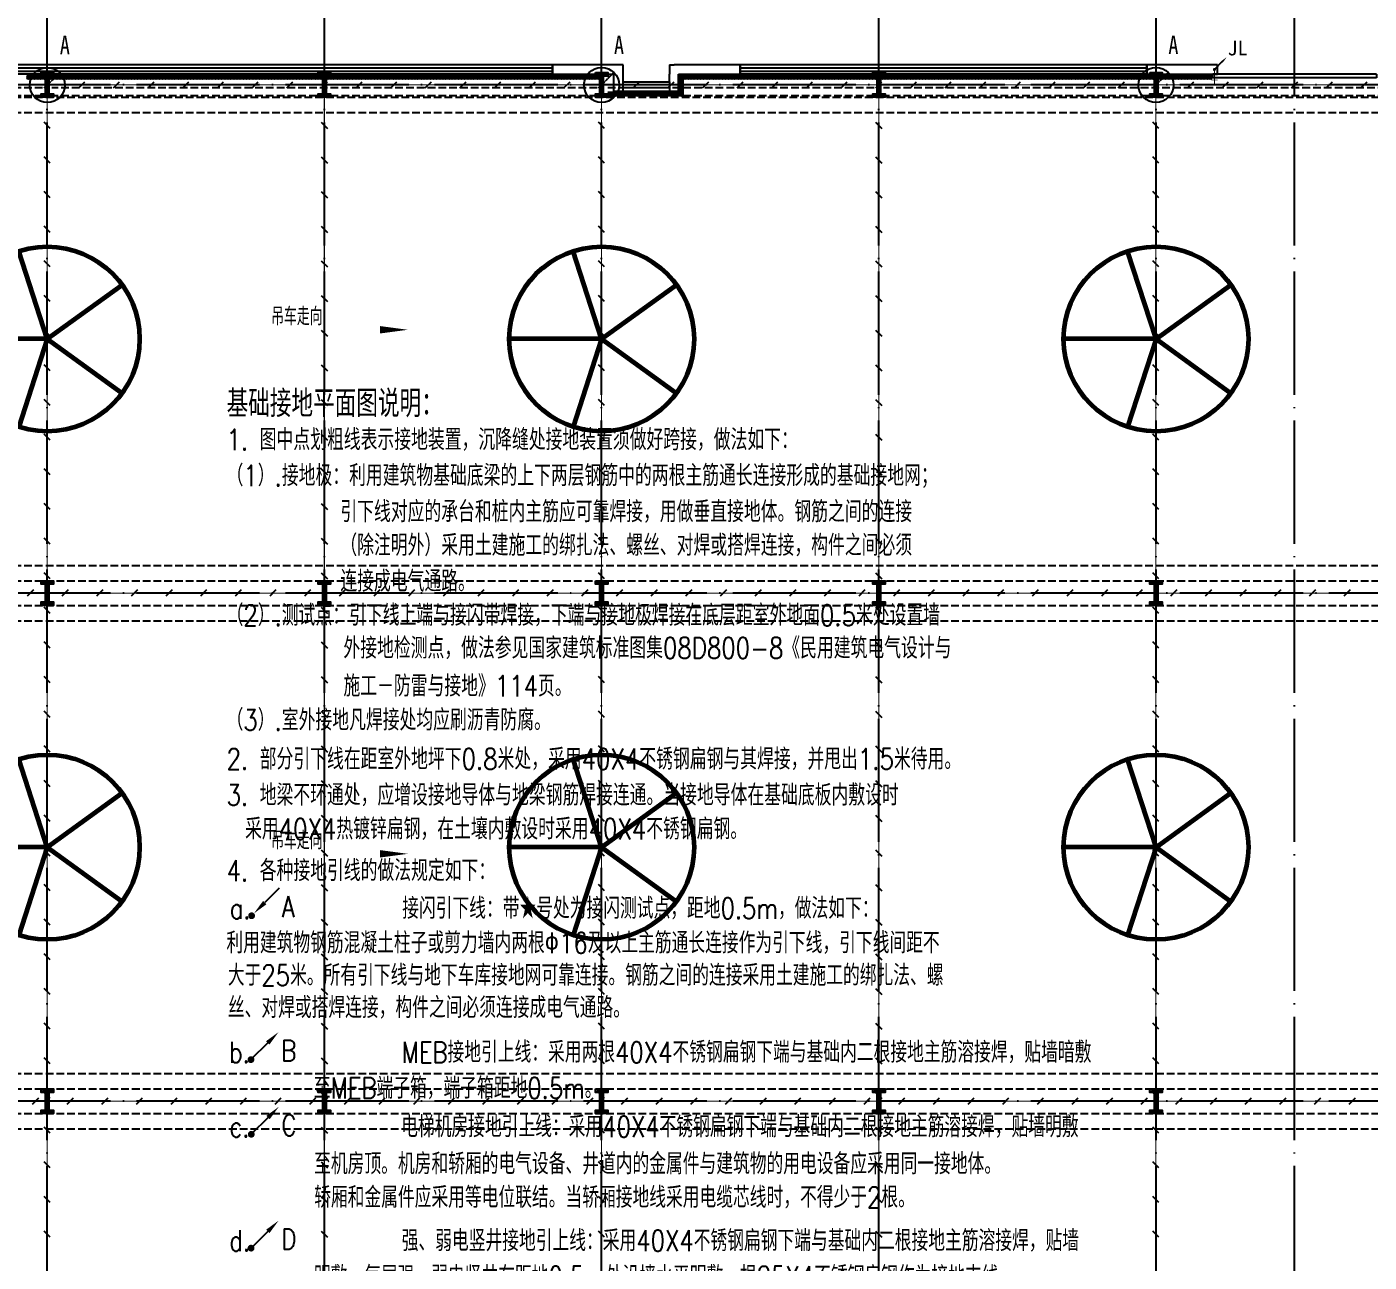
# Model space of a CAD drawing. Extents: x -1396510 to 1250330, y -1892470 to 1623980.
# Drawn here: x -192517 to -148935, y -1028334 to -988225 of the extents above; entities that cross this region are included whole.
import ezdxf

# ---------------------------------------------------------------- set-up
doc = ezdxf.new("R2010")
doc.units = 0
doc.header["$LTSCALE"] = 1000
doc.header["$MEASUREMENT"] = 0
for name, pattern in [('10平面$0$DASH', [0.35, 0.25, -0.1]), ('CENTER2', [1.125, 0.75, -0.125, 0.125, -0.125]), ('DASH', [0.35, 0.25, -0.1]), ('DOTE', [2.42, 2, -0.2, 0.02, -0.2])]:
    doc.linetypes.add(name, pattern=pattern)
for name, color, linetype in [('10平面$0$WINDOW', 4, 'Continuous'), ('A-AXIS-DOTE', 14, 'DOTE'), ('A-HATCH-2', 251, 'Continuous'), ('A-HRAIL', 173, 'Continuous'), ('A-LIN-V', 9, 'Continuous'), ('A-SFCE', 30, 'Continuous'), ('A-WINDOW', 140, 'Continuous'), ('AS-COLN', 6, 'Continuous'), ('AS-WALL', 40, 'Continuous'), ('LWIRE', 4, 'Continuous'), ('SHTLN', 4, 'Continuous'), ('TEL_TEXT', 7, 'Continuous'), ('WIRE-接地', 4, 'Continuous'), ('WIRE-照明', 1, 'Continuous'), ('建-窗', 4, 'Continuous'), ('建-箭头', 3, 'Continuous')]:
    doc.layers.add(name, color=color, linetype=linetype)
doc.layers.add('A-云线2', color=3, linetype='Continuous', plot=False)
doc.styles.add('-宋体', font='', dxfattribs={"width": 0.8})
doc.styles.add('_TEL_DIM', font='SIMPLEX', dxfattribs={"width": 0.8, "height": 3.5, "bigfont": 'HZTXT'})
doc.styles.add('A-STANDARD', font='SIMPLEX', dxfattribs={"bigfont": 'GBCBIG'})
doc.styles.get("Standard").update_dxf_attribs({"font": 'gbenor.shx', "bigfont": 'gbcbig.shx'})
doc.styles.add('宋体', font='')
doc.styles.get('-宋体').set_extended_font_data('SimSun')
doc.styles.get('宋体').set_extended_font_data('SimSun')

# ---------------------------------------------------------------- blocks, each defined once
blk = doc.blocks.new('WINDOW2DLIB$DYNSTYLE$00000005')
at = {"color": 0}
for points in [[(-0.5, 0.5), (-0.5, -0.5)], [(-0.5, 0.5), (0.5, 0.5)], [(0.5, -0.5), (0.5, 0.5)], [(0.5, 0.1667), (-0.5, 0.1667)], [(0.5, -0.1667), (-0.5, -0.1667)], [(-0.5, -0.5), (0.5, -0.5)]]:
    blk.add_lwpolyline(points, dxfattribs=at)
blk = doc.blocks.new('10平面$0$$DorLib2D$00000126')
at = {"color": 0, "linetype": 'Continuous'}
for p, q in [((-0.532, 0.5), (-0.532, 0.9)), ((0.532, 0.9), (0.532, 0.5))]:
    blk.add_line(p, q, dxfattribs=at)
at = {"color": 0, "linetype": '10平面$0$DASH'}
for p, q in [((-0.532, 0.9), (0.532, 0.9)), ((-0.532, 0.5), (0.532, 0.5))]:
    blk.add_line(p, q, dxfattribs=at)
blk = doc.blocks.new('42343243')
at = {"layer": 'AS-WALL'}
for p, q in [((-173154, 1223170), (-175454, 1223170)), ((-175454, 1223170), (-175454, 1222870)), ((-173154, 1222620), (-173154, 1223170)), ((-171654, 1223170), (-171504, 1223170)), ((-171654, 1223170), (-171654, 1222870)), ((-169354, 1223170), (-171504, 1223170)), ((-169354, 1222870), (-169354, 1223170)), ((-153854, 1223170), (-156154, 1223170)), ((-156154, 1223170), (-156154, 1222870)), ((-153854, 1222870), (-153854, 1223170)), ((-175454, 1222870), (-173454, 1222870)), ((-173454, 1222320), (-173454, 1222870)), ((-173154, 1222320), (-173154, 1222620)), ((-171654, 1222870), (-171654, 1222870)), ((-171654, 1222620), (-171654, 1222870)), ((-171654, 1222620), (-171654, 1222320)), ((-171354, 1222320), (-171354, 1222870)), ((-171354, 1222870), (-169354, 1222870)), ((-156154, 1222870), (-153854, 1222870)), ((-173454, 1222320), (-173154, 1222320)), ((-171654, 1222320), (-171354, 1222320))]:
    blk.add_line(p, q, dxfattribs=at)
at = {"layer": '10平面$0$WINDOW', "xscale": 5000, "yscale": 300, "zscale": 300, "rotation": 180}
blk.add_blockref('10平面$0$$DorLib2D$00000126', (-151354, 1223020), dxfattribs=at)
at = {"layer": '建-窗', "zscale": 300}
for p, xscale, yscale, rotation in [((-185904, 1223020), -20900, -300, 359.9999999994913), ((-162754, 1223020), -13200, -300, 359.9999999996728), ((-172404, 1222470), -1500, 300, 179.9999999999555)]:
    blk.add_blockref('WINDOW2DLIB$DYNSTYLE$00000005', p, dxfattribs=dict(at, xscale=xscale, yscale=yscale, rotation=rotation))
blk = doc.blocks.new('nt66')
at = {"layer": 'A-HATCH-2', "color": 8}
blk.add_lwpolyline([(-195840, 766870), (-195440, 766870), (-195440, 766758), (-195586, 766758), (-195586, 766182), (-195440, 766182), (-195440, 766070), (-195840, 766070), (-195840, 766182), (-195694, 766182), (-195694, 766758), (-195840, 766758)], close=True, dxfattribs=at)
at = {"layer": 'AS-COLN'}
blk.add_lwpolyline([(-195790, 766820), (-195490, 766820), (-195490, 766808), (-195636, 766808), (-195636, 766132), (-195490, 766132), (-195490, 766120), (-195790, 766120), (-195790, 766132), (-195644, 766132), (-195644, 766808), (-195790, 766808)], close=True, dxfattribs=at)
blk = doc.blocks.new('33333')
for p in [(3786, -43900), (12786, -43900), (21786, -43900), (30786, -43900), (39786, -43900), (3786, -60400), (12786, -60400), (21786, -60400), (30786, -60400), (39786, -60400), (3786, -76900), (12786, -76900), (21786, -76900), (30786, -76900), (39786, -76900)]:
    blk.add_blockref('nt66', p)
blk = doc.blocks.new('w42343')
at = {"layer": 'A-HATCH-2', "color": 8, "linetype": 'DASH'}
for p, q in [((-263654, 722170), (-128354, 722170)), ((-263654, 721670), (-128354, 721670)), ((-263654, 706970), (-128354, 706970)), ((-263654, 706470), (-128354, 706470)), ((-263654, 705670), (-128354, 705670)), ((-263654, 705170), (-128354, 705170)), ((-263654, 690470), (-128354, 690470)), ((-263654, 689970), (-128354, 689970)), ((-263654, 689170), (-128354, 689170)), ((-263654, 688670), (-128354, 688670))]:
    blk.add_line(p, q, dxfattribs=at)
blk = doc.blocks.new('w4324324')
at = {"layer": 'A-HATCH-2', "color": 0, "lineweight": 60}
for q in [(-1694760, 686605), (-1697614, 684532), (-1691907, 684532), (-1696524, 681178), (-1692997, 681178)]:
    blk.add_line((-1694760, 683605), q, dxfattribs=at)
blk.add_circle((-1694760, 683605), 3000, dxfattribs=at)
blk = doc.blocks.new('ner546')
at = {"layer": 'A-LIN-V', "color": 8}
for p in [(614780, -10744), (631280, -10744), (614780, -28744), (631280, -28744), (614780, -46744), (631280, -46744)]:
    blk.add_blockref('w4324324', p, dxfattribs=at)
blk = doc.blocks.new('3333')
at = {"layer": 'A-SFCE', "const_width": 20}
blk.add_lwpolyline([(-227064, 766320), (-227064, 766510), (-227244, 766510), (-227244, 766320)], dxfattribs=at)
blk = doc.blocks.new('99平面图例外参$0$$LinePat$圆环')
for points in [[(0, 150), (300, 150)], [(0, 0), (300, 0)], [(0, -150), (300, -150)]]:
    blk.add_lwpolyline(points)
at = {"color": 0}
blk.add_circle((150, 0), 150, dxfattribs=at)
blk = doc.blocks.new('世赫2#厂房一层0821')
at = {"layer": 'A-AXIS-DOTE', "color": 8, "ltscale": 2}
for p, q in [((93300, -87498.9), (93300, 6300)), ((102300, -87498.9), (102300, 6300)), ((111300, -87498.9), (111300, 6300)), ((120300, -87498.9), (120300, 6300)), ((129300, -87498.9), (129300, 6300)), ((133800, -87498.9), (133800, 6300)), ((163114.2, 0), (-11095.8, 0)), ((163114.2, -16500), (-11095.8, -16500)), ((163114.2, -33000), (-11095.8, -33000))]:
    blk.add_line(p, q, dxfattribs=at)
at = {"layer": 'A-SFCE', "color": 2, "linetype": 'DASH'}
for p, q in [((93150, -100), (84450, -100)), ((93150, -350), (84450, -350)), ((120150, -100), (111450, -100)), ((120150, -350), (111450, -350))]:
    blk.add_line(p, q, dxfattribs=at)
at = {"layer": 'A-SFCE', "linetype": 'DASH'}
for p, q in [((111150, -100), (93450, -100)), ((111150, -350), (93450, -350)), ((138150, -100), (120450, -100)), ((138150, -350), (120450, -350))]:
    blk.add_line(p, q, dxfattribs=at)
at = {"layer": '建-箭头', "color": 8}
for points in [[(98107.8, -7951.1, 0, 0, 0), (105007.8, -7951.1, 0, 240, 0), (104107.8, -7951.1, 0, 0, 0)], [(98107.8, -24966.1, 0, 0, 0), (105007.8, -24966.1, 0, 240, 0), (104107.8, -24966.1, 0, 0, 0)]]:
    blk.add_lwpolyline(points, format="xyseb", dxfattribs=at)
at = {"layer": 'A-HRAIL', "yscale": 0.3333333333111111, "zscale": 0.3333333333111111}
for p, xscale, rotation in [((92738.4, 244), -0.3384127419249668, 359.9999999997966), ((92839.9, 244), -0.3384127419249668, 359.9999999997966), ((92941.4, 244), -0.3384127419249668, 359.9999999997966), ((93043, 244), -0.3384127419249668, 359.9999999997966), ((93144.5, 244), -0.3384127419249668, 359.9999999997966), ((93246, 244), -0.3384127419249668, 359.9999999997966), ((93455, 244), -0.336818181795725, 359.9999999997967), ((93556.1, 244), -0.336818181795725, 359.9999999997967), ((93657.1, 244), -0.336818181795725, 359.9999999997967), ((93758.2, 244), -0.336818181795725, 359.9999999997967), ((93859.2, 244), -0.336818181795725, 359.9999999997967), ((93960.3, 244), -0.336818181795725, 359.9999999997967), ((94061.3, 244), -0.336818181795725, 359.9999999997967), ((94162.4, 244), -0.336818181795725, 359.9999999997967), ((94263.4, 244), -0.336818181795725, 359.9999999997967), ((94364.5, 244), -0.336818181795725, 359.9999999997967), ((94465.5, 244), -0.336818181795725, 359.9999999997967), ((94566.5, 244), -0.336818181795725, 359.9999999997967), ((94667.6, 244), -0.336818181795725, 359.9999999997967), ((94768.6, 244), -0.336818181795725, 359.9999999997967), ((94869.7, 244), -0.336818181795725, 359.9999999997967), ((94970.7, 244), -0.336818181795725, 359.9999999997967), ((95071.8, 244), -0.336818181795725, 359.9999999997967), ((95172.8, 244), -0.336818181795725, 359.9999999997967), ((95273.9, 244), -0.336818181795725, 359.9999999997967), ((95374.9, 244), -0.336818181795725, 359.9999999997967), ((95476, 244), -0.336818181795725, 359.9999999997967), ((95577, 244), -0.336818181795725, 359.9999999997967), ((95678, 244), -0.336818181795725, 359.9999999997967), ((95779.1, 244), -0.336818181795725, 359.9999999997967), ((95880.1, 244), -0.336818181795725, 359.9999999997967), ((95981.2, 244), -0.336818181795725, 359.9999999997967), ((96082.2, 244), -0.336818181795725, 359.9999999997967), ((96183.3, 244), -0.336818181795725, 359.9999999997967), ((96284.3, 244), -0.336818181795725, 359.9999999997967), ((96385.4, 244), -0.336818181795725, 359.9999999997967), ((96486.4, 244), -0.336818181795725, 359.9999999997967), ((96587.5, 244), -0.336818181795725, 359.9999999997967), ((96688.5, 244), -0.336818181795725, 359.9999999997967), ((96789.5, 244), -0.336818181795725, 359.9999999997967), ((96890.6, 244), -0.336818181795725, 359.9999999997967), ((96991.6, 244), -0.336818181795725, 359.9999999997967), ((97092.7, 244), -0.336818181795725, 359.9999999997967), ((97193.7, 244), -0.336818181795725, 359.9999999997967), ((97294.8, 244), -0.336818181795725, 359.9999999997967), ((97395.8, 244), -0.336818181795725, 359.9999999997967), ((97496.9, 244), -0.336818181795725, 359.9999999997967), ((97597.9, 244), -0.336818181795725, 359.9999999997967), ((97699, 244), -0.336818181795725, 359.9999999997967), ((97800, 244), -0.336818181795725, 359.9999999997967), ((97901, 244), -0.336818181795725, 359.9999999997967), ((98002.1, 244), -0.336818181795725, 359.9999999997967), ((98103.1, 244), -0.336818181795725, 359.9999999997967), ((98204.2, 244), -0.336818181795725, 359.9999999997967), ((98305.2, 244), -0.336818181795725, 359.9999999997967), ((98406.3, 244), -0.336818181795725, 359.9999999997967), ((98507.3, 244), -0.336818181795725, 359.9999999997967), ((98608.4, 244), -0.336818181795725, 359.9999999997967), ((98709.4, 244), -0.336818181795725, 359.9999999997967), ((98810.5, 244), -0.336818181795725, 359.9999999997967), ((98911.5, 244), -0.336818181795725, 359.9999999997967), ((99012.5, 244), -0.336818181795725, 359.9999999997967), ((99113.6, 244), -0.336818181795725, 359.9999999997967), ((99214.6, 244), -0.336818181795725, 359.9999999997967), ((99315.7, 244), -0.336818181795725, 359.9999999997967), ((99416.7, 244), -0.336818181795725, 359.9999999997967), ((99517.8, 244), -0.336818181795725, 359.9999999997967), ((99618.8, 244), -0.336818181795725, 359.9999999997967), ((99719.9, 244), -0.336818181795725, 359.9999999997967), ((99820.9, 244), -0.336818181795725, 359.9999999997967), ((99922, 244), -0.336818181795725, 359.9999999997967), ((100023, 244), -0.336818181795725, 359.9999999997967), ((100124, 244), -0.336818181795725, 359.9999999997967), ((100225.1, 244), -0.336818181795725, 359.9999999997967), ((100326.1, 244), -0.336818181795725, 359.9999999997967), ((100427.2, 244), -0.336818181795725, 359.9999999997967), ((100528.2, 244), -0.336818181795725, 359.9999999997967), ((100629.3, 244), -0.336818181795725, 359.9999999997967), ((100730.3, 244), -0.336818181795725, 359.9999999997967), ((100831.4, 244), -0.336818181795725, 359.9999999997967), ((100932.4, 244), -0.336818181795725, 359.9999999997967), ((101033.5, 244), -0.336818181795725, 359.9999999997967), ((101134.5, 244), -0.336818181795725, 359.9999999997967), ((101235.5, 244), -0.336818181795725, 359.9999999997967), ((101336.6, 244), -0.336818181795725, 359.9999999997967), ((101437.6, 244), -0.336818181795725, 359.9999999997967), ((101538.7, 244), -0.336818181795725, 359.9999999997967), ((101639.7, 244), -0.336818181795725, 359.9999999997967), ((101740.8, 244), -0.336818181795725, 359.9999999997967), ((101841.8, 244), -0.336818181795725, 359.9999999997967), ((101942.9, 244), -0.336818181795725, 359.9999999997967), ((102043.9, 244), -0.336818181795725, 359.9999999997967), ((102145, 244), -0.336818181795725, 359.9999999997967), ((102246, 244), -0.336818181795725, 359.9999999997967), ((102455, 244), -0.3368181817957273, 359.9999999997967), ((102556.1, 244), -0.3368181817957273, 359.9999999997967), ((102657.1, 244), -0.3368181817957273, 359.9999999997967), ((102758.2, 244), -0.3368181817957273, 359.9999999997967), ((102859.2, 244), -0.3368181817957273, 359.9999999997967), ((102960.3, 244), -0.3368181817957273, 359.9999999997967), ((103061.3, 244), -0.3368181817957273, 359.9999999997967), ((103162.4, 244), -0.3368181817957273, 359.9999999997967), ((103263.4, 244), -0.3368181817957273, 359.9999999997967), ((103364.5, 244), -0.3368181817957273, 359.9999999997967), ((103465.5, 244), -0.3368181817957273, 359.9999999997967), ((103566.5, 244), -0.3368181817957273, 359.9999999997967), ((103667.6, 244), -0.3368181817957273, 359.9999999997967), ((103768.6, 244), -0.3368181817957273, 359.9999999997967), ((103869.7, 244), -0.3368181817957273, 359.9999999997967), ((103970.7, 244), -0.3368181817957273, 359.9999999997967), ((104071.8, 244), -0.3368181817957273, 359.9999999997967), ((104172.8, 244), -0.3368181817957273, 359.9999999997967), ((104273.9, 244), -0.3368181817957273, 359.9999999997967), ((104374.9, 244), -0.3368181817957273, 359.9999999997967), ((104476, 244), -0.3368181817957273, 359.9999999997967), ((104577, 244), -0.3368181817957273, 359.9999999997967), ((104678, 244), -0.3368181817957273, 359.9999999997967), ((104779.1, 244), -0.3368181817957273, 359.9999999997967), ((104880.1, 244), -0.3368181817957273, 359.9999999997967), ((104981.2, 244), -0.3368181817957273, 359.9999999997967), ((105082.2, 244), -0.3368181817957273, 359.9999999997967), ((105183.3, 244), -0.3368181817957273, 359.9999999997967), ((105284.3, 244), -0.3368181817957273, 359.9999999997967), ((105385.4, 244), -0.3368181817957273, 359.9999999997967), ((105486.4, 244), -0.3368181817957273, 359.9999999997967), ((105587.5, 244), -0.3368181817957273, 359.9999999997967), ((105688.5, 244), -0.3368181817957273, 359.9999999997967), ((105789.5, 244), -0.3368181817957273, 359.9999999997967), ((105890.6, 244), -0.3368181817957273, 359.9999999997967), ((105991.6, 244), -0.3368181817957273, 359.9999999997967), ((106092.7, 244), -0.3368181817957273, 359.9999999997967), ((106193.7, 244), -0.3368181817957273, 359.9999999997967), ((106294.8, 244), -0.3368181817957273, 359.9999999997967), ((106395.8, 244), -0.3368181817957273, 359.9999999997967), ((106496.9, 244), -0.3368181817957273, 359.9999999997967), ((106597.9, 244), -0.3368181817957273, 359.9999999997967), ((106699, 244), -0.3368181817957273, 359.9999999997967), ((106800, 244), -0.3368181817957273, 359.9999999997967), ((106901, 244), -0.3368181817957273, 359.9999999997967), ((107002.1, 244), -0.3368181817957273, 359.9999999997967), ((107103.1, 244), -0.3368181817957273, 359.9999999997967), ((107204.2, 244), -0.3368181817957273, 359.9999999997967), ((107305.2, 244), -0.3368181817957273, 359.9999999997967), ((107406.3, 244), -0.3368181817957273, 359.9999999997967), ((107507.3, 244), -0.3368181817957273, 359.9999999997967), ((107608.4, 244), -0.3368181817957273, 359.9999999997967), ((107709.4, 244), -0.3368181817957273, 359.9999999997967), ((107810.5, 244), -0.3368181817957273, 359.9999999997967), ((107911.5, 244), -0.3368181817957273, 359.9999999997967), ((108012.5, 244), -0.3368181817957273, 359.9999999997967), ((108113.6, 244), -0.3368181817957273, 359.9999999997967), ((108214.6, 244), -0.3368181817957273, 359.9999999997967), ((108315.7, 244), -0.3368181817957273, 359.9999999997967), ((108416.7, 244), -0.3368181817957273, 359.9999999997967), ((108517.8, 244), -0.3368181817957273, 359.9999999997967), ((108618.8, 244), -0.3368181817957273, 359.9999999997967), ((108719.9, 244), -0.3368181817957273, 359.9999999997967), ((108820.9, 244), -0.3368181817957273, 359.9999999997967), ((108922, 244), -0.3368181817957273, 359.9999999997967), ((109023, 244), -0.3368181817957273, 359.9999999997967), ((109124, 244), -0.3368181817957273, 359.9999999997967), ((109225.1, 244), -0.3368181817957273, 359.9999999997967), ((109326.1, 244), -0.3368181817957273, 359.9999999997967), ((109427.2, 244), -0.3368181817957273, 359.9999999997967), ((109528.2, 244), -0.3368181817957273, 359.9999999997967), ((109629.3, 244), -0.3368181817957273, 359.9999999997967), ((109730.3, 244), -0.3368181817957273, 359.9999999997967), ((109831.4, 244), -0.3368181817957273, 359.9999999997967), ((109932.4, 244), -0.3368181817957273, 359.9999999997967), ((110033.5, 244), -0.3368181817957273, 359.9999999997967), ((110134.5, 244), -0.3368181817957273, 359.9999999997967), ((110235.5, 244), -0.3368181817957273, 359.9999999997967), ((110336.6, 244), -0.3368181817957273, 359.9999999997967), ((110437.6, 244), -0.3368181817957273, 359.9999999997967), ((110538.7, 244), -0.3368181817957273, 359.9999999997967), ((110639.7, 244), -0.3368181817957273, 359.9999999997967), ((110740.8, 244), -0.3368181817957273, 359.9999999997967), ((110841.8, 244), -0.3368181817957273, 359.9999999997967), ((110942.9, 244), -0.3368181817957273, 359.9999999997967), ((111043.9, 244), -0.3368181817957273, 359.9999999997967), ((111145, 244), -0.3368181817957273, 359.9999999997967), ((111246, 244), -0.3368181817957273, 359.9999999997967), ((113900, 191.7), -0.3611111226889233, 270), ((113951.5, 244), -0.3384127415271159, 359.9999999997966), ((113900, 83.3), -0.3611111226889233, 270), ((113900, -25), -0.3611111226889233, 270), ((114053, 244), -0.3384127415271159, 359.9999999997966), ((114154.6, 244), -0.3384127415271159, 359.9999999997966), ((114256.1, 244), -0.3384127415271159, 359.9999999997966), ((114357.6, 244), -0.3384127415271159, 359.9999999997966), ((114459.1, 244), -0.3384127415271159, 359.9999999997966), ((114560.7, 244), -0.3384127415271159, 359.9999999997966), ((114662.2, 244), -0.3384127415271159, 359.9999999997966), ((114763.7, 244), -0.3384127415271159, 359.9999999997966), ((114865.2, 244), -0.3384127415271159, 359.9999999997966), ((114966.8, 244), -0.3384127415271159, 359.9999999997966), ((115068.3, 244), -0.3384127415271159, 359.9999999997966), ((115169.8, 244), -0.3384127415271159, 359.9999999997966), ((115271.3, 244), -0.3384127415271159, 359.9999999997966), ((115372.9, 244), -0.3384127415271159, 359.9999999997966), ((115474.4, 244), -0.3384127415271159, 359.9999999997966), ((115575.9, 244), -0.3384127415271159, 359.9999999997966), ((115677.4, 244), -0.3384127415271159, 359.9999999997966), ((115779, 244), -0.3384127415271159, 359.9999999997966), ((115880.5, 244), -0.3384127415271159, 359.9999999997966), ((115982, 244), -0.3384127415271159, 359.9999999997966), ((116083.5, 244), -0.3384127415271159, 359.9999999997966), ((116185, 244), -0.3384127415271159, 359.9999999997966), ((116286.6, 244), -0.3384127415271159, 359.9999999997966), ((116388.1, 244), -0.3384127415271159, 359.9999999997966), ((116489.6, 244), -0.3384127415271159, 359.9999999997966), ((116591.1, 244), -0.3384127415271159, 359.9999999997966), ((116692.7, 244), -0.3384127415271159, 359.9999999997966), ((116794.2, 244), -0.3384127415271159, 359.9999999997966), ((116895.7, 244), -0.3384127415271159, 359.9999999997966), ((116997.2, 244), -0.3384127415271159, 359.9999999997966), ((117098.8, 244), -0.3384127415271159, 359.9999999997966), ((117200.3, 244), -0.3384127415271159, 359.9999999997966), ((117301.8, 244), -0.3384127415271159, 359.9999999997966), ((117403.3, 244), -0.3384127415271159, 359.9999999997966), ((117504.9, 244), -0.3384127415271159, 359.9999999997966), ((117606.4, 244), -0.3384127415271159, 359.9999999997966), ((117707.9, 244), -0.3384127415271159, 359.9999999997966), ((117809.4, 244), -0.3384127415271159, 359.9999999997966), ((117911, 244), -0.3384127415271159, 359.9999999997966), ((118012.5, 244), -0.3384127415271159, 359.9999999997966), ((118114, 244), -0.3384127415271159, 359.9999999997966), ((118215.5, 244), -0.3384127415271159, 359.9999999997966), ((118317, 244), -0.3384127415271159, 359.9999999997966), ((118418.6, 244), -0.3384127415271159, 359.9999999997966), ((118520.1, 244), -0.3384127415271159, 359.9999999997966), ((118621.6, 244), -0.3384127415271159, 359.9999999997966), ((118723.1, 244), -0.3384127415271159, 359.9999999997966), ((118824.7, 244), -0.3384127415271159, 359.9999999997966), ((118926.2, 244), -0.3384127415271159, 359.9999999997966), ((119027.7, 244), -0.3384127415271159, 359.9999999997966), ((119129.2, 244), -0.3384127415271159, 359.9999999997966), ((119230.8, 244), -0.3384127415271159, 359.9999999997966), ((119332.3, 244), -0.3384127415271159, 359.9999999997966), ((119433.8, 244), -0.3384127415271159, 359.9999999997966), ((119535.3, 244), -0.3384127415271159, 359.9999999997966), ((119636.9, 244), -0.3384127415271159, 359.9999999997966), ((119738.4, 244), -0.3384127415271159, 359.9999999997966), ((119839.9, 244), -0.3384127415271159, 359.9999999997966), ((119941.4, 244), -0.3384127415271159, 359.9999999997966), ((120043, 244), -0.3384127415271159, 359.9999999997966), ((120144.5, 244), -0.3384127415271159, 359.9999999997966), ((120246, 244), -0.3384127415271159, 359.9999999997966), ((120455, 244), -0.3368181817957239, 359.9999999997967), ((120556.1, 244), -0.3368181817957239, 359.9999999997967), ((120657.1, 244), -0.3368181817957239, 359.9999999997967), ((120758.2, 244), -0.3368181817957239, 359.9999999997967), ((120859.2, 244), -0.3368181817957239, 359.9999999997967), ((120960.3, 244), -0.3368181817957239, 359.9999999997967), ((121061.3, 244), -0.3368181817957239, 359.9999999997967), ((121162.4, 244), -0.3368181817957239, 359.9999999997967), ((121263.4, 244), -0.3368181817957239, 359.9999999997967), ((121364.5, 244), -0.3368181817957239, 359.9999999997967), ((121465.5, 244), -0.3368181817957239, 359.9999999997967), ((121566.5, 244), -0.3368181817957239, 359.9999999997967), ((121667.6, 244), -0.3368181817957239, 359.9999999997967), ((121768.6, 244), -0.3368181817957239, 359.9999999997967), ((121869.7, 244), -0.3368181817957239, 359.9999999997967), ((121970.7, 244), -0.3368181817957239, 359.9999999997967), ((122071.8, 244), -0.3368181817957239, 359.9999999997967), ((122172.8, 244), -0.3368181817957239, 359.9999999997967), ((122273.9, 244), -0.3368181817957239, 359.9999999997967), ((122374.9, 244), -0.3368181817957239, 359.9999999997967), ((122476, 244), -0.3368181817957239, 359.9999999997967), ((122577, 244), -0.3368181817957239, 359.9999999997967), ((122678, 244), -0.3368181817957239, 359.9999999997967), ((122779.1, 244), -0.3368181817957239, 359.9999999997967), ((122880.1, 244), -0.3368181817957239, 359.9999999997967), ((122981.2, 244), -0.3368181817957239, 359.9999999997967), ((123082.2, 244), -0.3368181817957239, 359.9999999997967), ((123183.3, 244), -0.3368181817957239, 359.9999999997967), ((123284.3, 244), -0.3368181817957239, 359.9999999997967), ((123385.4, 244), -0.3368181817957239, 359.9999999997967), ((123486.4, 244), -0.3368181817957239, 359.9999999997967), ((123587.5, 244), -0.3368181817957239, 359.9999999997967), ((123688.5, 244), -0.3368181817957239, 359.9999999997967), ((123789.5, 244), -0.3368181817957239, 359.9999999997967), ((123890.6, 244), -0.3368181817957239, 359.9999999997967), ((123991.6, 244), -0.3368181817957239, 359.9999999997967), ((124092.7, 244), -0.3368181817957239, 359.9999999997967), ((124193.7, 244), -0.3368181817957239, 359.9999999997967), ((124294.8, 244), -0.3368181817957239, 359.9999999997967), ((124395.8, 244), -0.3368181817957239, 359.9999999997967), ((124496.9, 244), -0.3368181817957239, 359.9999999997967), ((124597.9, 244), -0.3368181817957239, 359.9999999997967), ((124699, 244), -0.3368181817957239, 359.9999999997967), ((124800, 244), -0.3368181817957239, 359.9999999997967), ((124901, 244), -0.3368181817957239, 359.9999999997967), ((125002.1, 244), -0.3368181817957239, 359.9999999997967), ((125103.1, 244), -0.3368181817957239, 359.9999999997967), ((125204.2, 244), -0.3368181817957239, 359.9999999997967), ((125305.2, 244), -0.3368181817957239, 359.9999999997967), ((125406.3, 244), -0.3368181817957239, 359.9999999997967), ((125507.3, 244), -0.3368181817957239, 359.9999999997967), ((125608.4, 244), -0.3368181817957239, 359.9999999997967), ((125709.4, 244), -0.3368181817957239, 359.9999999997967), ((125810.5, 244), -0.3368181817957239, 359.9999999997967), ((125911.5, 244), -0.3368181817957239, 359.9999999997967), ((126012.5, 244), -0.3368181817957239, 359.9999999997967), ((126113.6, 244), -0.3368181817957239, 359.9999999997967), ((126214.6, 244), -0.3368181817957239, 359.9999999997967), ((126315.7, 244), -0.3368181817957239, 359.9999999997967), ((126416.7, 244), -0.3368181817957239, 359.9999999997967), ((126517.8, 244), -0.3368181817957239, 359.9999999997967), ((126618.8, 244), -0.3368181817957239, 359.9999999997967), ((126719.9, 244), -0.3368181817957239, 359.9999999997967), ((126820.9, 244), -0.3368181817957239, 359.9999999997967), ((126922, 244), -0.3368181817957239, 359.9999999997967), ((127023, 244), -0.3368181817957239, 359.9999999997967), ((127124, 244), -0.3368181817957239, 359.9999999997967), ((127225.1, 244), -0.3368181817957239, 359.9999999997967), ((127326.1, 244), -0.3368181817957239, 359.9999999997967), ((127427.2, 244), -0.3368181817957239, 359.9999999997967), ((127528.2, 244), -0.3368181817957239, 359.9999999997967), ((127629.3, 244), -0.3368181817957239, 359.9999999997967), ((127730.3, 244), -0.3368181817957239, 359.9999999997967), ((127831.4, 244), -0.3368181817957239, 359.9999999997967), ((127932.4, 244), -0.3368181817957239, 359.9999999997967), ((128033.5, 244), -0.3368181817957239, 359.9999999997967), ((128134.5, 244), -0.3368181817957239, 359.9999999997967), ((128235.5, 244), -0.3368181817957239, 359.9999999997967), ((128336.6, 244), -0.3368181817957239, 359.9999999997967), ((128437.6, 244), -0.3368181817957239, 359.9999999997967), ((128538.7, 244), -0.3368181817957239, 359.9999999997967), ((128639.7, 244), -0.3368181817957239, 359.9999999997967), ((128740.8, 244), -0.3368181817957239, 359.9999999997967), ((128841.8, 244), -0.3368181817957239, 359.9999999997967), ((128942.9, 244), -0.3368181817957239, 359.9999999997967), ((129043.9, 244), -0.3368181817957239, 359.9999999997967), ((129145, 244), -0.3368181817957239, 359.9999999997967), ((129246, 244), -0.3368181817957239, 359.9999999997967), ((129457.3, 244), -0.3444734679202548, 359.999999999795), ((129560.7, 244), -0.3444734679202548, 359.999999999795), ((129664, 244), -0.3444734679202548, 359.999999999795), ((129767.4, 244), -0.3444734679202548, 359.999999999795), ((129870.7, 244), -0.3444734679202548, 359.999999999795), ((129974.1, 244), -0.3444734679202548, 359.999999999795), ((130077.4, 244), -0.3444734679202548, 359.999999999795), ((130180.7, 244), -0.3444734679202548, 359.999999999795), ((130284.1, 244), -0.3444734679202548, 359.999999999795), ((130387.4, 244), -0.3444734679202548, 359.999999999795), ((130490.8, 244), -0.3444734679202548, 359.999999999795), ((130594.1, 244), -0.3444734679202548, 359.999999999795), ((130697.4, 244), -0.3444734679202548, 359.999999999795), ((130800.8, 244), -0.3444734679202548, 359.999999999795), ((130904.1, 244), -0.3444734679202548, 359.999999999795), ((131007.5, 244), -0.3444734679202548, 359.999999999795), ((131110.8, 244), -0.3444734679202548, 359.999999999795), ((113900, -133.3), -0.3611111226889233, 270), ((113900, -241.7), -0.3611111226889233, 270), ((113900, -350), -0.3611111226889233, 270)]:
    blk.add_blockref('99平面图例外参$0$$LinePat$圆环', p, dxfattribs=dict(at, xscale=xscale, rotation=rotation))
at = {"layer": 'A-HRAIL', "xscale": -0.3402776645396762, "yscale": 0.3333333333111111, "zscale": 0.3333333333111111}
for p in [(111602.1, -300), (111704.2, -300), (111806.3, -300), (111908.3, -300), (112010.4, -300), (112112.5, -300), (112214.6, -300), (112316.7, -300), (112418.8, -300), (112520.8, -300), (112622.9, -300), (112725, -300), (112827.1, -300), (112929.2, -300), (113031.3, -300), (113133.3, -300), (113235.4, -300), (113337.5, -300), (113439.6, -300), (113541.7, -300), (113643.8, -300), (113745.8, -300), (113847.9, -300), (113950, -300)]:
    blk.add_blockref('99平面图例外参$0$$LinePat$圆环', p, dxfattribs=at)
at = {"layer": 'A-LIN-V', "color": 8, "rotation": 90.00000000000001}
blk.add_blockref('ner546', (766160.7, 1055230), dxfattribs=at)
at = {"layer": 'A-SFCE', "rotation": 90}
blk.add_blockref('3333', (897620.8, 227404.2), dxfattribs=at)
at = {"layer": 'A-WINDOW'}
for name, p in [('42343243', (285154.2, -1222520)), ('33333', (285154.2, -722570)), ('w42343', (285154.2, -722570))]:
    blk.add_blockref(name, p, dxfattribs=at)
at = {"layer": '建-箭头', "color": 7, "style": 'A-STANDARD'}
for p in [(100570.1, -7804.2), (100570.1, -24819.2)]:
    blk.add_text('吊车走向', height=578.72, dxfattribs=at).set_placement(p)
blk = doc.blocks.new('$TelecSys$00000008')
blk.add_line((0.4, 0.4), (-0.4, -0.4))
blk = doc.blocks.new('$TelecSys$00000078')
for p, q in [((0.1, 0.1), (0.1, 0.1)), ((1.15, 1.15), (0.55, 0.55)), ((-0.1, -0.1), (-0.1, -0.1))]:
    blk.add_line(p, q)
at = {"const_width": 0.142}
blk.add_lwpolyline([(-0.07, 0, 1), (0.07, 0, 1)], format="xyb", close=True, dxfattribs=at)
blk.add_solid([(0.62, 0.48), (0.48, 0.62), (0.1, 0.1)])
at = {"width": 0.8, "flags": 9}
blk.add_attdef('A', (0, 0), '', height=0.00002, dxfattribs=at)
blk = doc.blocks.new('$TelecSys$00000079')
for p, q in [((0.7, 0.7), (0, 0)), ((0.1, 0.1), (0.1, 0.1)), ((-0.1, -0.1), (-0.1, -0.1))]:
    blk.add_line(p, q)
at = {"const_width": 0.142}
blk.add_lwpolyline([(-0.07, 0, 1), (0.07, 0, 1)], format="xyb", close=True, dxfattribs=at)
blk.add_solid([(0.63, 0.77), (0.77, 0.63), (1.15, 1.15)])
at = {"width": 0.8, "flags": 9}
blk.add_attdef('A', (0, 0), '', height=0.00002, dxfattribs=at)
blk = doc.blocks.new('$TelecSys$00000081')
for p, q in [((0.104, 0.104), (0.104, 0.104)), ((-1.15, -1.15), (-0.55, -0.55)), ((-0.104, -0.104), (-0.104, -0.104))]:
    blk.add_line(p, q)
at = {"const_width": 0.142}
blk.add_lwpolyline([(0.071, 0, 1), (-0.071, 0, 1)], format="xyb", close=True, dxfattribs=at)
blk.add_solid([(-0.62, -0.48), (-0.48, -0.62), (-0.1, -0.1)])
at = {"width": 0.8, "flags": 9}
blk.add_attdef('A', (0, 0), '', height=0.00002, rotation=180, dxfattribs=at)
blk = doc.blocks.new('$TelecSys$00000080')
for p, q in [((-0.7, -0.7), (0, 0)), ((0.104, 0.104), (0.104, 0.104)), ((-0.104, -0.104), (-0.104, -0.104))]:
    blk.add_line(p, q)
at = {"const_width": 0.142}
blk.add_lwpolyline([(0.071, 0, 1), (-0.071, 0, 1)], format="xyb", close=True, dxfattribs=at)
blk.add_solid([(-0.63, -0.77), (-0.77, -0.63), (-1.15, -1.15)])
at = {"width": 0.8, "flags": 9}
blk.add_attdef('A', (0, 0), '', height=0.00002, rotation=180, dxfattribs=at)
blk = doc.blocks.new('世赫接触接地说明')
at = {"layer": 'LWIRE', "xscale": 777.14285712, "yscale": 777.14285712, "zscale": 777.14285712, "rotation": 180}
for name, p in [('$TelecSys$00000081', (1954, -18727)), ('$TelecSys$00000080', (1934, -23399)), ('$TelecSys$00000080', (1944, -25822)), ('$TelecSys$00000080', (1937, -29519)), ('$TelecSys$00000080', (1937, -34219)), ('$TelecSys$00000080', (1914, -37717)), ('$TelecSys$00000080', (1916, -39383)), ('$TelecSys$00000080', (1914, -41796)), ('$TelecSys$00000080', (1914, -44422)), ('$TelecSys$00000080', (1914, -47043)), ('$TelecSys$00000080', (1914, -48697))]:
    blk.add_blockref(name, p, dxfattribs=at)
at = {"layer": 'TEL_TEXT', "style": '_TEL_DIM', "width": 0.8}
for s, height, p in [('基础接地平面图说明：', 877.5, (1142, -2537)), ('1. 图中点划粗线表示接地装置，沉降缝处接地装置须做好跨接，做法如下：', 682.5, (1142, -3610)), ('（1）.接地极：利用建筑物基础底梁的上下两层钢筋中的两根主筋通长连接形成的基础接地网；', 682.5, (1142, -4775)), ('引下线对应的承台和桩内主筋应可靠焊接，用做垂直接地体。钢筋之间的连接', 682.5, (4836, -5950)), ('（除注明外）采用土建施工的绑扎法、螺丝、对焊或搭焊连接，构件之间必须', 682.5, (4836, -7040)), ('连接成电气通路。', 682.5, (4836, -8207)), ('（2）.测试点：引下线上端与接闪带焊接，下端与接地极焊接在底层距室外地面0.5米处设置墙', 682.5, (1142, -9310)), ('外接地检测点，做法参见国家建筑标准图集08D800-8《民用建筑电气设计与', 682.5, (4936, -10377)), ('施工－防雷与接地》114页。', 682.5, (4936, -11609)), ('（3）.室外接地凡焊接处均应刷沥青防腐。', 682.5, (1142, -12712)), ('2. 部分引下线在距室外地坪下0.8米处，采用40X4不锈钢扁钢与其焊接，并甩出1.5米待用。', 682.5, (1142, -13980)), ('3. 地梁不环通处，应增设接地导体与地梁钢筋焊接连通。当接地导体在基础底板内敷设时', 682.5, (1142, -15150)), ('采用40X4热镀锌扁钢，在土壤内敷设时采用40X4不锈钢扁钢。', 682.5, (1742, -16250)), ('4. 各种接地引线的做法规定如下：', 682.5, (1142, -17603)), ('a.            接闪引下线：带★号处为接闪测试点，距地0.5m，做法如下：', 680, (1243, -18825)), ('A', 680, (2933, -18776)), ('利用建筑物钢筋混凝土柱子或剪力墙内两根Φ16及以上主筋通长连接作为引下线，引下线间距不', 680, (1136, -19947)), ('大于25米。所有引下线与地下车库接地网可靠连接。钢筋之间的连接采用土建施工的绑扎法、螺', 680, (1184, -21000)), ('丝、对焊或搭焊连接，构件之间必须连接成电气通路。', 680, (1184, -22047)), ('b.            MEB接地引上线：采用两根40X4不锈钢扁钢下端与基础内二根接地主筋溶接焊，贴墙暗敷', 680, (1223, -23497)), ('B', 680, (2913, -23448)), ('至MEB端子箱，端子箱距地0.5m。', 680, (3974, -24663)), ('C', 680, (2923, -25870)), ('d.            强、弱电竖井接地引上线：采用40X4不锈钢扁钢下端与基础内二根接地主筋溶接焊，贴墙', 680, (1227, -29616)), ('D', 680, (2917, -29567)), ('明敷。每层强、弱电竖井在距地0.5m处沿墙水平明敷一根25X4不锈钢扁钢作为接地支线，', 680, (3978, -30782)), ('强、弱电井内正常不带电的电气设备外壳、插接式母线及金属桥架外壳，金属管等与其均', 680, (3978, -31948)), ('须通过铜铁接头相连。', 680, (3978, -33210)), ('e.            弱电机房、消控室及其它控制室接地引上线：采用40X4不锈钢扁钢下端与基础内二根接地主筋溶接焊，', 680, (1227, -34316)), ('E', 680, (2917, -34267)), ('贴墙暗敷至机房地面，距地0.3m做盒，然后用BVR-1X25-PC32与室内LEB箱连接。室内需接地设备均', 680, (3740, -35389)), ('用BVR-1X10-PC25与LEB箱连接。', 680, (3740, -36465)), ('f.            进出建筑物金属管道接地，利用40x4不锈钢扁钢与基础接地网焊接。', 680, (1204, -37810)), ('F', 680, (2893, -37766)), ('g.            配电箱、柜重复接地引上线：采用40X4不锈钢扁钢下端与基础内二根接地主筋溶接焊，', 680, (1205, -39351)), ('G', 680, (2895, -39432)), ('引至配电箱、柜。', 680, (3731, -40743)), ('h.            设备接地引上线：采用40X4不锈钢扁钢下端与基础内二根接地主筋溶接焊，引至设备接地', 680, (1204, -41894)), ('H', 680, (2893, -41844)), ('（PE）端子。', 680, (3729, -43156)), ('q.             防火卷帘接地:25x4不锈钢扁钢下端与基础内二根接地主筋溶接焊，与防火卷帘金属构件，如防火卷帘的', 680, (1204, -44389)), ('JL', 680, (2893, -44470)), ('金属门框等须与接地装置可靠连通。', 680, (3834, -45791)), ('i.            桥架接地引上线：采用40X4热镀锌扁钢引上后0.3m高设置过路盒换成BV-1x16-PC25暗敷引上。', 680, (1204, -47238)), ('Q', 680, (2893, -47092)), ('j.               吊车导轨设备接地:就近利用钢结构柱自基础接地暗敷引上后,使用-25x4镀锌扁钢焊接.', 680, (1204, -48664)), ('DC', 680, (2893, -48745)), ('吊车导轨各接头处用-25x4镀锌扁钢跨接连通.', 680, (3954, -50066))]:
    blk.add_text(s, height=height, dxfattribs=at).set_placement(p)
at = {"layer": 'TEL_TEXT', "color": 1, "style": '_TEL_DIM', "width": 0.8}
for s, p in [('c.            电梯机房接地引上线：采用40X4不锈钢扁钢下端与基础内二根接地主筋溶接焊，贴墙明敷', (1234, -25919)), ('至机房顶。机房和轿厢的电气设备、井道内的金属件与建筑物的用电设备应采用同一接地体。', (3985, -27121)), ('轿厢和金属件应采用等电位联结。当轿厢接地线采用电缆芯线时，不得少于2根。', (3985, -28210))]:
    blk.add_text(s, height=680, dxfattribs=at).set_placement(p)

msp = doc.modelspace()

# ---------------------------------------------------------------- linework, layer by layer
at = {"layer": 'WIRE-接地', "linetype": 'CENTER2', "const_width": 35}
for points in [[(-191850.2, -990114), (-191850.2, -988614)], [(-173858.2, -990110), (-173858.2, -988610)], [(-155858.2, -990110), (-155858.2, -988610)], [(-153960, -989610), (-153960, -990110)], [(-285160, -1072610), (-128850.2, -1072610), (-128850.2, -990110), (-263858.2, -990110)], [(-191858.2, -990110), (-191858.2, -1072610)], [(-182858.2, -1072610), (-182858.2, -990110)], [(-173858.2, -990110), (-173858.2, -1072610)], [(-164858.2, -1072610), (-164858.2, -990110)], [(-155858.2, -990110), (-155858.2, -1072610)], [(-269458.2, -1006610), (-128850.2, -1006610)], [(-274760.7, -1023110), (-128850.2, -1023110)]]:
    msp.add_lwpolyline(points, dxfattribs=at)
at = {"layer": 'WIRE-照明', "color": 6, "linetype": 'Continuous'}
for centre in [(-191850.2, -990114), (-173858.2, -990110), (-155858.2, -990110)]:
    msp.add_circle(centre, 569.2, dxfattribs=at)

# ---------------------------------------------------------------- block references
at = {"layer": 'A-云线2'}
for name, p in [('世赫2#厂房一层0821', (-285154.2, -990110)), ('世赫接触接地说明', (-187174.2, -998360))]:
    msp.add_blockref(name, p, dxfattribs=at)
at = {"layer": 'LWIRE', "xscale": -350, "yscale": 350, "zscale": 350, "rotation": 270}
msp.add_blockref('$TelecSys$00000079', (-153960, -989610), dxfattribs=at)
at = {"layer": 'LWIRE', "xscale": 350, "yscale": 350, "zscale": 350}
for p in [(-191850.2, -990114), (-173858.2, -990110), (-155858.2, -990110)]:
    msp.add_blockref('$TelecSys$00000078', p, dxfattribs=at)
at = {"layer": 'SHTLN', "xscale": 250, "yscale": 250, "zscale": 250}
for p, rotation in [((-191854.2, -990110), 180), ((-190729.2, -990110), 180), ((-189604.2, -990110), 180), ((-188479.2, -990110), 180), ((-187354.2, -990110), 180), ((-186229.2, -990110), 180), ((-185104.2, -990110), 180), ((-183979.2, -990110), 180), ((-182854.2, -990110), 180), ((-181729.2, -990110), 180), ((-180604.2, -990110), 180), ((-179479.2, -990110), 180), ((-178354.2, -990110), 180), ((-177229.2, -990110), 180), ((-176104.2, -990110), 180), ((-174979.2, -990110), 180), ((-173854.2, -990110), 180), ((-172729.2, -990110), 180), ((-171604.2, -990110), 180), ((-170479.2, -990110), 180), ((-169354.2, -990110), 180), ((-168229.2, -990110), 180), ((-167104.2, -990110), 180), ((-165979.2, -990110), 180), ((-164854.2, -990110), 180), ((-163729.2, -990110), 180), ((-162604.2, -990110), 180), ((-161479.2, -990110), 180), ((-160354.2, -990110), 180), ((-159229.2, -990110), 180), ((-158104.2, -990110), 180), ((-156979.2, -990110), 180), ((-155854.2, -990110), 180), ((-154729.2, -990110), 180), ((-153604.2, -990110), 180), ((-152479.2, -990110), 180), ((-151354.2, -990110), 180), ((-150229.2, -990110), 180), ((-149104.2, -990110), 180), ((-191858.2, -991422.5), 270), ((-182858.2, -991422.5), 90), ((-173858.2, -991422.5), 269.9999999999997), ((-164858.2, -991422.5), 89.99999999999997), ((-155858.2, -991422.5), 269.9999999999999), ((-191858.2, -992547.5), 270), ((-182858.2, -992547.5), 90), ((-173858.2, -992547.5), 269.9999999999997), ((-164858.2, -992547.5), 89.99999999999997), ((-155858.2, -992547.5), 269.9999999999999), ((-191858.2, -993672.5), 270), ((-182858.2, -993672.5), 90), ((-173858.2, -993672.5), 269.9999999999997), ((-164858.2, -993672.5), 89.99999999999997), ((-155858.2, -993672.5), 269.9999999999999), ((-191858.2, -994797.5), 270), ((-182858.2, -994797.5), 90), ((-173858.2, -994797.5), 269.9999999999997), ((-164858.2, -994797.5), 89.99999999999997), ((-155858.2, -994797.5), 269.9999999999999), ((-191858.2, -995922.5), 270), ((-182858.2, -995922.5), 90), ((-173858.2, -995922.5), 269.9999999999997), ((-164858.2, -995922.5), 89.99999999999997), ((-155858.2, -995922.5), 269.9999999999999), ((-191858.2, -997047.5), 270), ((-182858.2, -997047.5), 90), ((-173858.2, -997047.5), 269.9999999999997), ((-164858.2, -997047.5), 89.99999999999997), ((-155858.2, -997047.5), 269.9999999999999), ((-191858.2, -998172.5), 270), ((-182858.2, -998172.5), 90), ((-173858.2, -998172.5), 269.9999999999997), ((-164858.2, -998172.5), 89.99999999999997), ((-155858.2, -998172.5), 269.9999999999999), ((-191858.2, -999297.5), 270), ((-182858.2, -999297.5), 90), ((-173858.2, -999297.5), 269.9999999999997), ((-164858.2, -999297.5), 89.99999999999997), ((-155858.2, -999297.5), 269.9999999999999), ((-191858.2, -1000422.5), 270), ((-182858.2, -1000422.5), 90), ((-173858.2, -1000422.5), 269.9999999999997), ((-164858.2, -1000422.5), 89.99999999999997), ((-155858.2, -1000422.5), 269.9999999999999), ((-191858.2, -1001547.5), 270), ((-182858.2, -1001547.5), 90), ((-173858.2, -1001547.5), 269.9999999999997), ((-164858.2, -1001547.5), 89.99999999999997), ((-155858.2, -1001547.5), 269.9999999999999), ((-191858.2, -1002672.5), 270), ((-182858.2, -1002672.5), 90), ((-173858.2, -1002672.5), 269.9999999999997), ((-164858.2, -1002672.5), 89.99999999999997), ((-155858.2, -1002672.5), 269.9999999999999), ((-191858.2, -1003797.5), 270), ((-182858.2, -1003797.5), 90), ((-173858.2, -1003797.5), 269.9999999999997), ((-164858.2, -1003797.5), 89.99999999999997), ((-155858.2, -1003797.5), 269.9999999999999), ((-191858.2, -1004922.5), 270), ((-182858.2, -1004922.5), 90), ((-173858.2, -1004922.5), 269.9999999999997), ((-164858.2, -1004922.5), 89.99999999999997), ((-155858.2, -1004922.5), 269.9999999999999), ((-191858.2, -1006047.5), 270), ((-182858.2, -1006047.5), 90), ((-173858.2, -1006047.5), 269.9999999999997), ((-164858.2, -1006047.5), 89.99999999999997), ((-155858.2, -1006047.5), 269.9999999999999), ((-191858.2, -1007172.5), 270), ((-182858.2, -1007172.5), 90), ((-173858.2, -1007172.5), 269.9999999999997), ((-164858.2, -1007172.5), 89.99999999999997), ((-155858.2, -1007172.5), 269.9999999999999), ((-191858.2, -1008297.5), 270), ((-182858.2, -1008297.5), 90), ((-173858.2, -1008297.5), 269.9999999999997), ((-164858.2, -1008297.5), 89.99999999999997), ((-155858.2, -1008297.5), 269.9999999999999), ((-191858.2, -1009422.5), 270), ((-182858.2, -1009422.5), 90), ((-173858.2, -1009422.5), 269.9999999999997), ((-164858.2, -1009422.5), 89.99999999999997), ((-155858.2, -1009422.5), 269.9999999999999), ((-191858.2, -1010547.5), 270), ((-182858.2, -1010547.5), 90), ((-173858.2, -1010547.5), 269.9999999999997), ((-164858.2, -1010547.5), 89.99999999999997), ((-155858.2, -1010547.5), 269.9999999999999), ((-191858.2, -1011672.5), 270), ((-182858.2, -1011672.5), 90), ((-173858.2, -1011672.5), 269.9999999999997), ((-164858.2, -1011672.5), 89.99999999999997), ((-155858.2, -1011672.5), 269.9999999999999), ((-191858.2, -1012797.5), 270), ((-182858.2, -1012797.5), 90), ((-173858.2, -1012797.5), 269.9999999999997), ((-164858.2, -1012797.5), 89.99999999999997), ((-155858.2, -1012797.5), 269.9999999999999), ((-191858.2, -1013922.5), 270), ((-182858.2, -1013922.5), 90), ((-173858.2, -1013922.5), 269.9999999999997), ((-164858.2, -1013922.5), 89.99999999999997), ((-155858.2, -1013922.5), 269.9999999999999), ((-191858.2, -1015047.5), 270), ((-182858.2, -1015047.5), 90), ((-173858.2, -1015047.5), 269.9999999999997), ((-164858.2, -1015047.5), 89.99999999999997), ((-155858.2, -1015047.5), 269.9999999999999), ((-191858.2, -1016172.5), 270), ((-182858.2, -1016172.5), 90), ((-173858.2, -1016172.5), 269.9999999999997), ((-164858.2, -1016172.5), 89.99999999999997), ((-155858.2, -1016172.5), 269.9999999999999), ((-191858.2, -1017297.5), 270), ((-182858.2, -1017297.5), 90), ((-173858.2, -1017297.5), 269.9999999999997), ((-164858.2, -1017297.5), 89.99999999999997), ((-155858.2, -1017297.5), 269.9999999999999), ((-191858.2, -1018422.5), 270), ((-182858.2, -1018422.5), 90), ((-173858.2, -1018422.5), 269.9999999999997), ((-164858.2, -1018422.5), 89.99999999999997), ((-155858.2, -1018422.5), 269.9999999999999), ((-191858.2, -1019547.5), 270), ((-182858.2, -1019547.5), 90), ((-173858.2, -1019547.5), 269.9999999999997), ((-164858.2, -1019547.5), 89.99999999999997), ((-155858.2, -1019547.5), 269.9999999999999), ((-191858.2, -1020672.5), 270), ((-182858.2, -1020672.5), 90), ((-173858.2, -1020672.5), 269.9999999999997), ((-164858.2, -1020672.5), 89.99999999999997), ((-155858.2, -1020672.5), 269.9999999999999), ((-191858.2, -1021797.5), 270), ((-182858.2, -1021797.5), 90), ((-173858.2, -1021797.5), 269.9999999999997), ((-164858.2, -1021797.5), 89.99999999999997), ((-155858.2, -1021797.5), 269.9999999999999), ((-191858.2, -1022922.5), 270), ((-182858.2, -1022922.5), 90), ((-173858.2, -1022922.5), 269.9999999999997), ((-164858.2, -1022922.5), 89.99999999999997), ((-155858.2, -1022922.5), 269.9999999999999), ((-192243, -1023110), 1.539509925772235e-07), ((-191118, -1023110), 1.539509925772235e-07), ((-189993, -1023110), 1.539509925772235e-07), ((-188868, -1023110), 1.539509925772235e-07), ((-187743, -1023110), 1.539509925772235e-07), ((-186618, -1023110), 1.539509925772235e-07), ((-185493, -1023110), 1.539509925772235e-07), ((-184368, -1023110), 1.539509925772235e-07), ((-183243, -1023110), 1.539509925772235e-07), ((-182118, -1023110), 1.539509925772235e-07), ((-180993, -1023110), 1.539509925772235e-07), ((-179868, -1023110), 1.539509925772235e-07), ((-178743, -1023110), 1.539509925772235e-07), ((-177618, -1023110), 1.539509925772235e-07), ((-176493, -1023110), 1.539509925772235e-07), ((-175368, -1023110), 1.539509925772235e-07), ((-174243, -1023110), 1.539509925772235e-07), ((-173118, -1023110), 1.539509925772235e-07), ((-171993, -1023110), 1.539509925772235e-07), ((-170868, -1023110), 1.539509925772235e-07), ((-169743, -1023110), 1.539509925772235e-07), ((-168618, -1023110), 1.539509925772235e-07), ((-167493, -1023110), 1.539509925772235e-07), ((-166368, -1023110), 1.539509925772235e-07), ((-165243, -1023110), 1.539509925772235e-07), ((-164118, -1023110), 1.539509925772235e-07), ((-162993, -1023110), 1.539509925772235e-07), ((-161868, -1023110), 1.539509925772235e-07), ((-160743, -1023110), 1.539509925772235e-07), ((-159618, -1023110), 1.539509925772235e-07), ((-158493, -1023110), 1.539509925772235e-07), ((-157368, -1023110), 1.539509925772235e-07), ((-156243, -1023110), 1.539509925772235e-07), ((-155118, -1023110), 1.539509925772235e-07), ((-153993, -1023110), 1.539509925772235e-07), ((-152868, -1023110), 1.539509925772235e-07), ((-151743, -1023110), 1.539509925772235e-07), ((-150618, -1023110), 1.539509925772235e-07), ((-149493, -1023110), 1.539509925772235e-07), ((-191858.2, -1024047.5), 270), ((-182858.2, -1024047.5), 90), ((-173858.2, -1024047.5), 269.9999999999997), ((-164858.2, -1024047.5), 89.99999999999997), ((-155858.2, -1024047.5), 269.9999999999999), ((-191858.2, -1025172.5), 270), ((-182858.2, -1025172.5), 90), ((-173858.2, -1025172.5), 269.9999999999997), ((-164858.2, -1025172.5), 89.99999999999997), ((-155858.2, -1025172.5), 269.9999999999999), ((-191858.2, -1026297.5), 270), ((-182858.2, -1026297.5), 90), ((-173858.2, -1026297.5), 269.9999999999997), ((-164858.2, -1026297.5), 89.99999999999997), ((-155858.2, -1026297.5), 269.9999999999999), ((-191858.2, -1027422.5), 270), ((-182858.2, -1027422.5), 90), ((-173858.2, -1027422.5), 269.9999999999997), ((-164858.2, -1027422.5), 89.99999999999997), ((-155858.2, -1027422.5), 269.9999999999999)]:
    msp.add_blockref('$TelecSys$00000008', p, dxfattribs=dict(at, rotation=rotation))
for p in [(-192404.2, -1006610), (-191279.2, -1006610), (-190154.2, -1006610), (-189029.2, -1006610), (-187904.2, -1006610), (-186779.2, -1006610), (-185654.2, -1006610), (-184529.2, -1006610), (-183404.2, -1006610), (-182279.2, -1006610), (-181154.2, -1006610), (-180029.2, -1006610), (-178904.2, -1006610), (-177779.2, -1006610), (-176654.2, -1006610), (-175529.2, -1006610), (-174404.2, -1006610), (-173279.2, -1006610), (-172154.2, -1006610), (-171029.2, -1006610), (-169904.2, -1006610), (-168779.2, -1006610), (-167654.2, -1006610), (-166529.2, -1006610), (-165404.2, -1006610), (-164279.2, -1006610), (-163154.2, -1006610), (-162029.2, -1006610), (-160904.2, -1006610), (-159779.2, -1006610), (-158654.2, -1006610), (-157529.2, -1006610), (-156404.2, -1006610), (-155279.2, -1006610), (-154154.2, -1006610), (-153029.2, -1006610), (-151904.2, -1006610), (-150779.2, -1006610), (-149654.2, -1006610)]:
    msp.add_blockref('$TelecSys$00000008', p, dxfattribs=at)

# ---------------------------------------------------------------- texts
at = {"layer": 'TEL_TEXT', "style": '-宋体', "width": 0.8}
for p in [(-191446.4, -989115), (-173454.4, -989111), (-155454.4, -989111)]:
    msp.add_text('A', height=600, dxfattribs=at).set_placement(p)
at = {"layer": 'TEL_TEXT', "style": '宋体'}
msp.add_text('JL', height=478.48, dxfattribs=at).set_placement((-153533.6, -989152.1))

doc.saveas('drawing.dxf')
